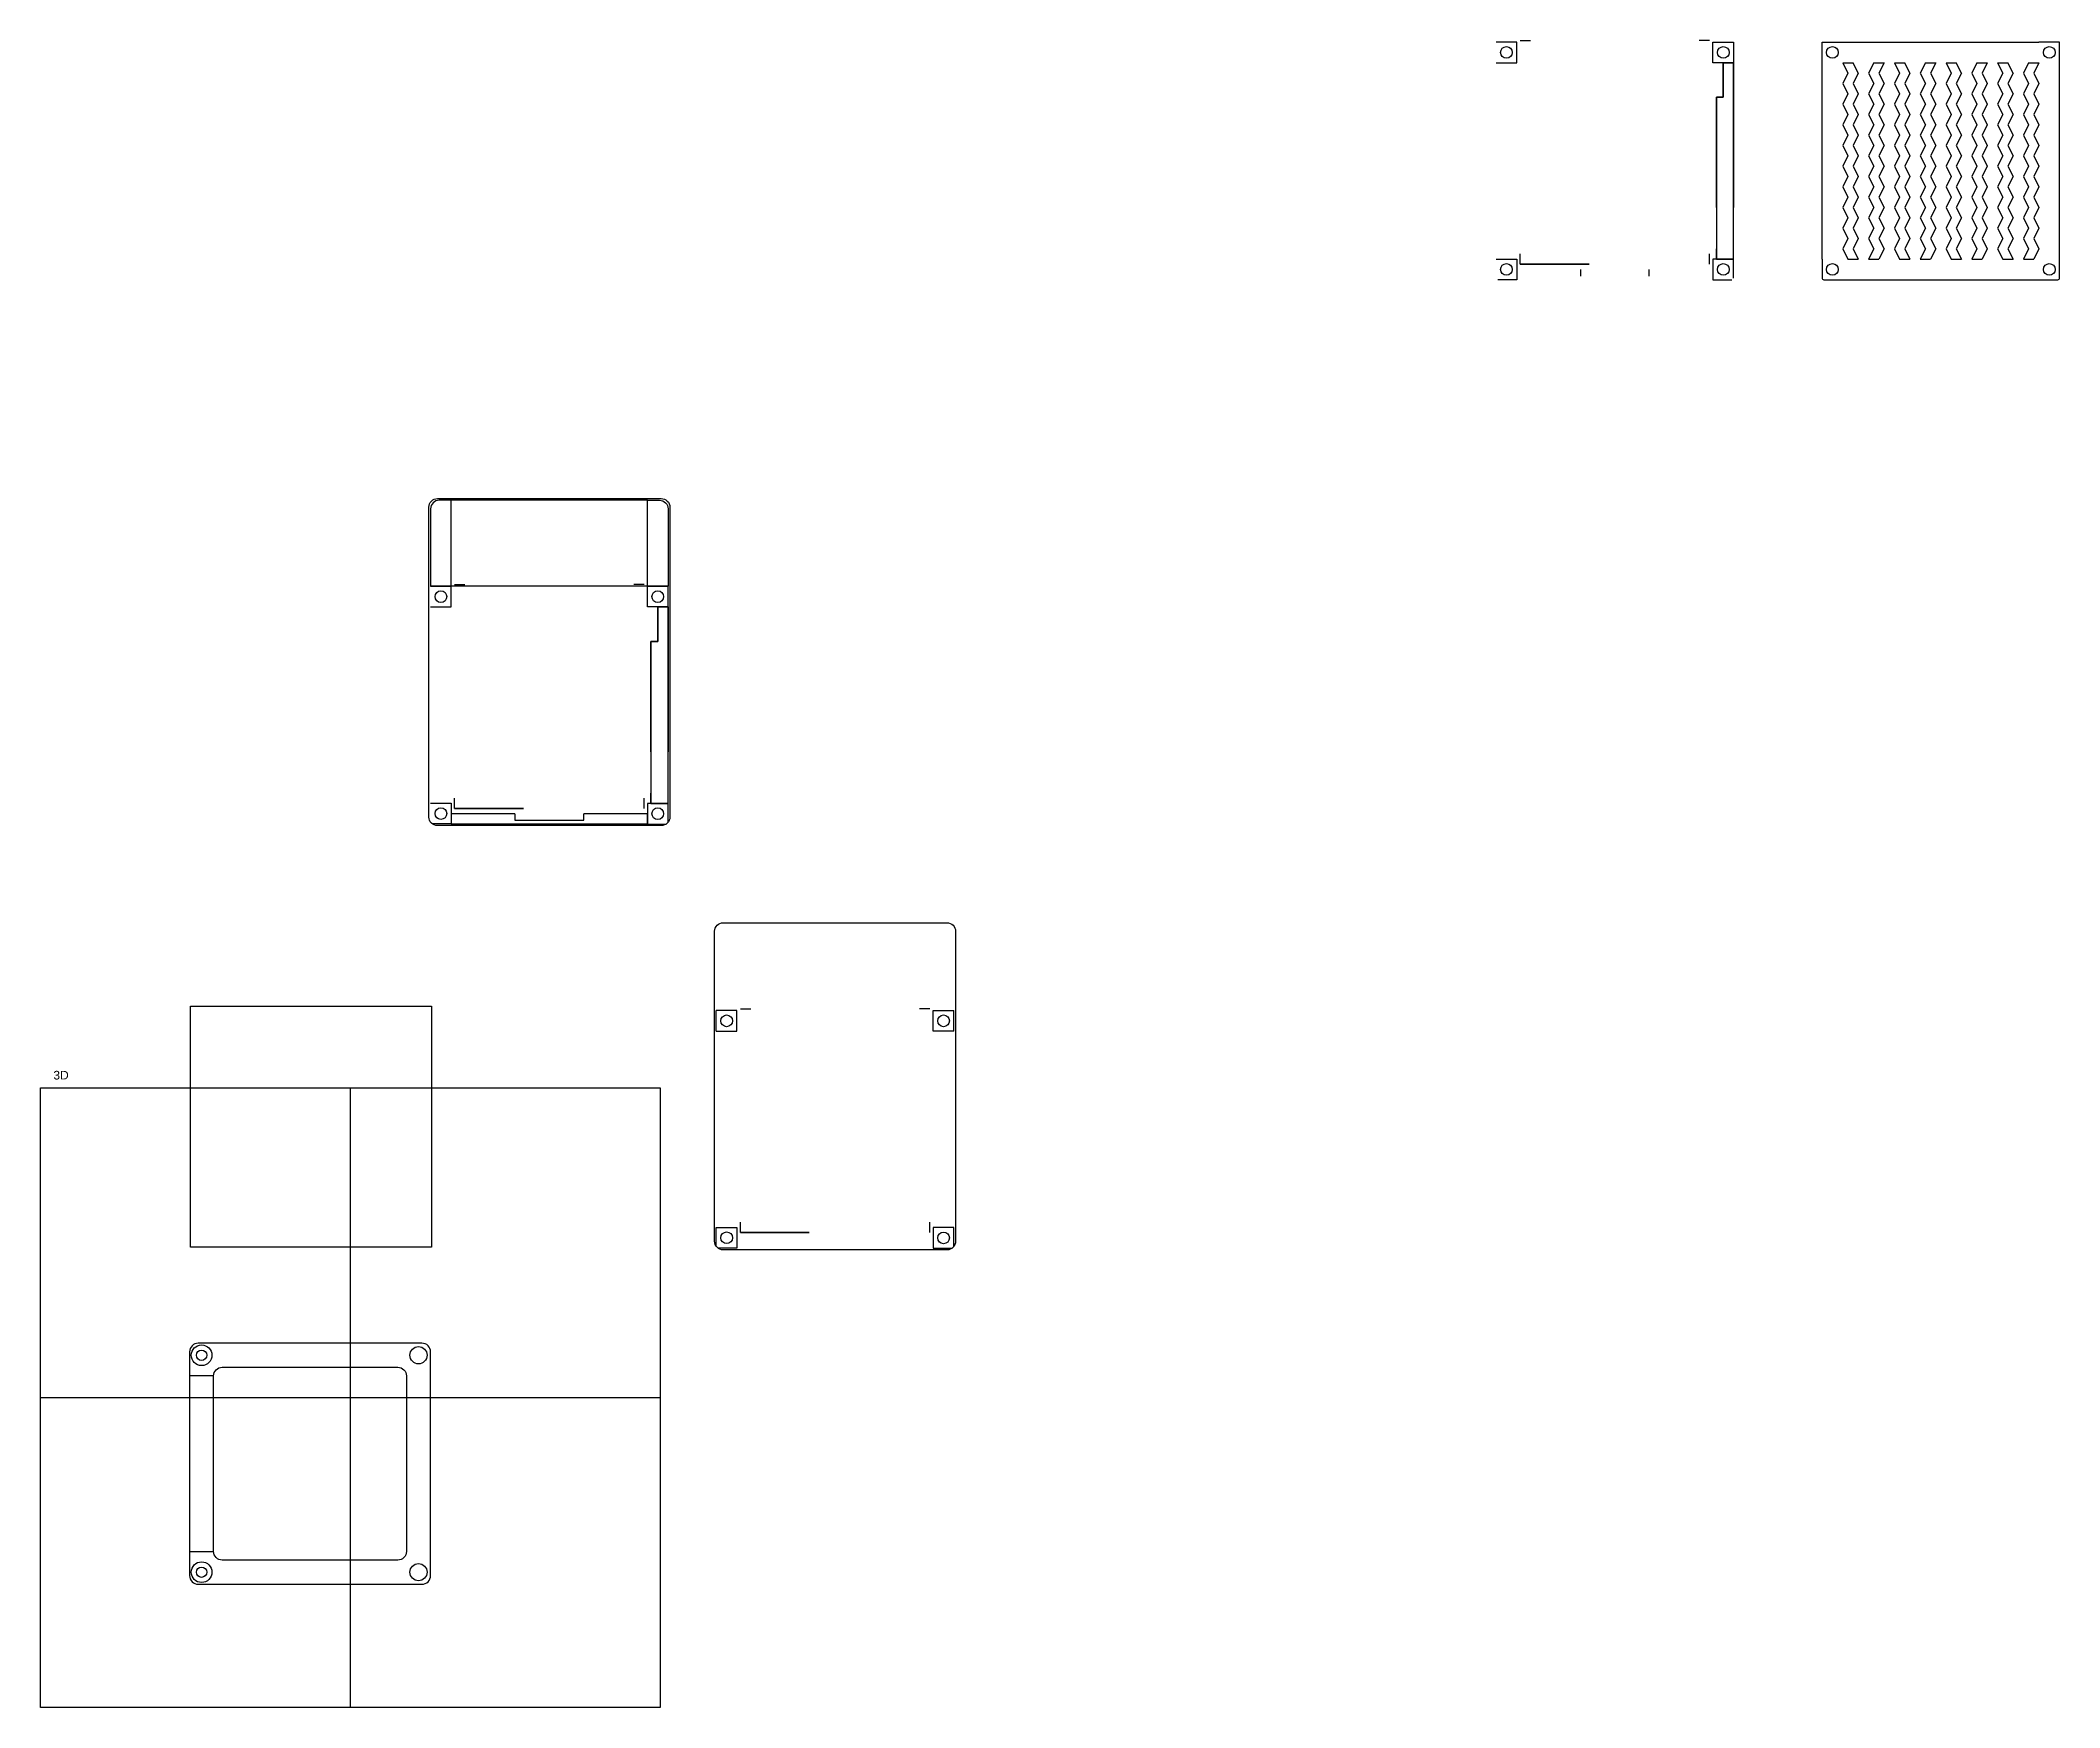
# Model space of a CAD drawing. Header units: millimetres. Extents: x 0 to 586, y 0 to 484.
import ezdxf

# ---------------------------------------------------------------- set-up
doc = ezdxf.new("R2010")
doc.units = ezdxf.units.MM
doc.layers.add('MINIbase', color=7, linetype='Continuous', true_color=0xa1e600)
doc.layers.add('Object', color=4, linetype='Continuous')
doc.styles.get("Standard").update_dxf_attribs({"font": 'arial.ttf'})

msp = doc.modelspace()

# ---------------------------------------------------------------- linework, layer by layer
for p, q in [((176.33, 350.63), (119.33, 350.63)), ((176.33, 325.63), (119.33, 325.63)), ((50.33, 96.33), (43.33, 96.33))]:
    msp.add_line(p, q)
for points in [[(182.83, 328.63), (182.83, 258.63, -0.414214), (180.33, 256.13), (115.33, 256.13, -0.414214), (112.83, 258.63), (112.83, 328.63), (112.83, 348.63, -0.414214), (115.33, 351.13), (180.07, 351.13), (180.3, 351.13, -0.417253), (182.83, 348.63)], [(119.33, 325.63), (119.33, 350.63), (115.83, 350.63, 0.414214), (113.33, 348.13), (113.33, 325.63)], [(176.33, 325.63), (176.33, 350.63), (179.83, 350.63, -0.414214), (182.33, 348.13), (182.33, 325.63)], [(45.83, 35.83), (110.83, 35.83, 0.414214), (113.33, 38.33), (113.33, 103.33, 0.414214), (110.83, 105.83), (45.83, 105.83, 0.414214), (43.33, 103.33), (43.33, 38.33, 0.414214)], [(52.83, 98.83), (103.83, 98.83, -0.414214), (106.33, 96.33), (106.33, 45.33, -0.414214), (103.83, 42.83), (52.83, 42.83, -0.414214), (50.33, 45.33), (50.33, 96.33, -0.414214)]]:
    msp.add_lwpolyline(points, format="xyb", close=True)
for points in [[(43.56, 203.71), (113.56, 203.71), (113.56, 133.71), (43.56, 133.71)], [(50.33, 96.33), (43.33, 96.33), (43.33, 45.33), (50.33, 45.33)]]:
    msp.add_lwpolyline(points, close=True)
for centre, radius in [((46.83, 102.33), 3), ((46.83, 102.33), 1.5), ((109.83, 102.33), 2.5), ((46.83, 39.33), 3), ((109.83, 39.33), 2.5), ((46.83, 39.33), 1.5)]:
    msp.add_circle(centre, radius)
at = {"layer": 'Defpoints'}
for p, q in [((517.5, 477.67), (517.5, 483.67)), ((517.5, 483.67), (523.5, 483.67)), ((523.5, 483.67), (580.5, 483.67)), ((586.5, 483.67), (580.5, 483.67)), ((586.5, 477.67), (586.5, 483.67)), ((517.5, 420.67), (517.5, 477.67)), ((523.5, 477.67), (526.5, 477.67)), ((523.5, 477.67), (525, 474.67)), ((528, 474.67), (526.5, 477.67)), ((532.5, 477.67), (531, 474.67)), ((532.5, 477.67), (535.5, 477.67)), ((535.5, 477.67), (534, 474.67)), ((538.5, 477.67), (541.5, 477.67)), ((538.5, 477.67), (540, 474.67)), ((543, 474.67), (541.5, 477.67)), ((547.5, 477.67), (546, 474.67)), ((547.5, 477.67), (550.5, 477.67)), ((550.5, 477.67), (549, 474.67)), ((553.5, 477.67), (556.5, 477.67)), ((553.5, 477.67), (555, 474.67)), ((558, 474.67), (556.5, 477.67)), ((562.5, 477.67), (561, 474.67)), ((562.5, 477.67), (565.5, 477.67)), ((565.5, 477.67), (564, 474.67)), ((568.5, 477.67), (571.5, 477.67)), ((568.5, 477.67), (570, 474.67)), ((573, 474.67), (571.5, 477.67)), ((577.5, 477.67), (576, 474.67)), ((577.5, 477.67), (580.5, 477.67)), ((580.5, 477.67), (579, 474.67)), ((525, 474.67), (523.5, 471.67)), ((523.5, 471.67), (525, 468.67)), ((528, 474.67), (526.5, 471.67)), ((526.5, 471.67), (528, 468.67)), ((531, 474.67), (532.5, 471.67)), ((532.5, 471.67), (531, 468.67)), ((534, 474.67), (535.5, 471.67)), ((535.5, 471.67), (534, 468.67)), ((540, 474.67), (538.5, 471.67)), ((538.5, 471.67), (540, 468.67)), ((543, 474.67), (541.5, 471.67)), ((541.5, 471.67), (543, 468.67)), ((546, 474.67), (547.5, 471.67)), ((547.5, 471.67), (546, 468.67)), ((549, 474.67), (550.5, 471.67)), ((550.5, 471.67), (549, 468.67)), ((555, 474.67), (553.5, 471.67)), ((553.5, 471.67), (555, 468.67)), ((558, 474.67), (556.5, 471.67)), ((556.5, 471.67), (558, 468.67)), ((561, 474.67), (562.5, 471.67)), ((562.5, 471.67), (561, 468.67)), ((564, 474.67), (565.5, 471.67)), ((565.5, 471.67), (564, 468.67)), ((570, 474.67), (568.5, 471.67)), ((568.5, 471.67), (570, 468.67)), ((573, 474.67), (571.5, 471.67)), ((571.5, 471.67), (573, 468.67)), ((576, 474.67), (577.5, 471.67)), ((577.5, 471.67), (576, 468.67)), ((579, 474.67), (580.5, 471.67)), ((580.5, 471.67), (579, 468.67)), ((525, 468.67), (523.5, 465.67)), ((523.5, 465.67), (525, 462.67)), ((528, 468.67), (526.5, 465.67)), ((526.5, 465.67), (528, 462.67)), ((531, 468.67), (532.5, 465.67)), ((532.5, 465.67), (531, 462.67)), ((534, 468.67), (535.5, 465.67)), ((535.5, 465.67), (534, 462.67)), ((540, 468.67), (538.5, 465.67)), ((538.5, 465.67), (540, 462.67)), ((543, 468.67), (541.5, 465.67)), ((541.5, 465.67), (543, 462.67)), ((546, 468.67), (547.5, 465.67)), ((547.5, 465.67), (546, 462.67)), ((549, 468.67), (550.5, 465.67)), ((550.5, 465.67), (549, 462.67)), ((555, 468.67), (553.5, 465.67)), ((553.5, 465.67), (555, 462.67)), ((558, 468.67), (556.5, 465.67)), ((556.5, 465.67), (558, 462.67)), ((561, 468.67), (562.5, 465.67)), ((562.5, 465.67), (561, 462.67)), ((564, 468.67), (565.5, 465.67)), ((565.5, 465.67), (564, 462.67)), ((570, 468.67), (568.5, 465.67)), ((568.5, 465.67), (570, 462.67)), ((573, 468.67), (571.5, 465.67)), ((571.5, 465.67), (573, 462.67)), ((576, 468.67), (577.5, 465.67)), ((577.5, 465.67), (576, 462.67)), ((579, 468.67), (580.5, 465.67)), ((580.5, 465.67), (579, 462.67)), ((525, 462.67), (523.5, 459.67)), ((523.5, 459.67), (525, 456.67)), ((528, 462.67), (526.5, 459.67)), ((526.5, 459.67), (528, 456.67)), ((531, 462.67), (532.5, 459.67)), ((532.5, 459.67), (531, 456.67)), ((534, 462.67), (535.5, 459.67)), ((535.5, 459.67), (534, 456.67)), ((540, 462.67), (538.5, 459.67)), ((538.5, 459.67), (540, 456.67)), ((543, 462.67), (541.5, 459.67)), ((541.5, 459.67), (543, 456.67)), ((546, 462.67), (547.5, 459.67)), ((547.5, 459.67), (546, 456.67)), ((549, 462.67), (550.5, 459.67)), ((550.5, 459.67), (549, 456.67)), ((555, 462.67), (553.5, 459.67)), ((553.5, 459.67), (555, 456.67)), ((558, 462.67), (556.5, 459.67)), ((556.5, 459.67), (558, 456.67)), ((561, 462.67), (562.5, 459.67)), ((562.5, 459.67), (561, 456.67)), ((564, 462.67), (565.5, 459.67)), ((565.5, 459.67), (564, 456.67)), ((570, 462.67), (568.5, 459.67)), ((568.5, 459.67), (570, 456.67)), ((573, 462.67), (571.5, 459.67)), ((571.5, 459.67), (573, 456.67)), ((576, 462.67), (577.5, 459.67)), ((577.5, 459.67), (576, 456.67)), ((579, 462.67), (580.5, 459.67)), ((580.5, 459.67), (579, 456.67)), ((525, 456.67), (523.5, 453.67)), ((523.5, 453.67), (525, 450.67)), ((528, 456.67), (526.5, 453.67)), ((526.5, 453.67), (528, 450.67)), ((531, 456.67), (532.5, 453.67)), ((532.5, 453.67), (531, 450.67)), ((534, 456.67), (535.5, 453.67)), ((535.5, 453.67), (534, 450.67)), ((540, 456.67), (538.5, 453.67)), ((538.5, 453.67), (540, 450.67)), ((543, 456.67), (541.5, 453.67)), ((541.5, 453.67), (543, 450.67)), ((546, 456.67), (547.5, 453.67)), ((547.5, 453.67), (546, 450.67)), ((549, 456.67), (550.5, 453.67)), ((550.5, 453.67), (549, 450.67)), ((555, 456.67), (553.5, 453.67)), ((553.5, 453.67), (555, 450.67)), ((558, 456.67), (556.5, 453.67)), ((556.5, 453.67), (558, 450.67)), ((561, 456.67), (562.5, 453.67)), ((562.5, 453.67), (561, 450.67)), ((564, 456.67), (565.5, 453.67)), ((565.5, 453.67), (564, 450.67)), ((570, 456.67), (568.5, 453.67)), ((568.5, 453.67), (570, 450.67)), ((573, 456.67), (571.5, 453.67)), ((571.5, 453.67), (573, 450.67)), ((576, 456.67), (577.5, 453.67)), ((577.5, 453.67), (576, 450.67)), ((579, 456.67), (580.5, 453.67)), ((580.5, 453.67), (579, 450.67)), ((525, 450.67), (523.5, 447.67)), ((523.5, 447.67), (525, 444.67)), ((528, 450.67), (526.5, 447.67)), ((526.5, 447.67), (528, 444.67)), ((531, 450.67), (532.5, 447.67)), ((532.5, 447.67), (531, 444.67)), ((534, 450.67), (535.5, 447.67)), ((535.5, 447.67), (534, 444.67)), ((540, 450.67), (538.5, 447.67)), ((538.5, 447.67), (540, 444.67)), ((543, 450.67), (541.5, 447.67)), ((541.5, 447.67), (543, 444.67)), ((546, 450.67), (547.5, 447.67)), ((547.5, 447.67), (546, 444.67)), ((549, 450.67), (550.5, 447.67)), ((550.5, 447.67), (549, 444.67)), ((555, 450.67), (553.5, 447.67)), ((553.5, 447.67), (555, 444.67)), ((558, 450.67), (556.5, 447.67)), ((556.5, 447.67), (558, 444.67)), ((561, 450.67), (562.5, 447.67)), ((562.5, 447.67), (561, 444.67)), ((564, 450.67), (565.5, 447.67)), ((565.5, 447.67), (564, 444.67)), ((570, 450.67), (568.5, 447.67)), ((568.5, 447.67), (570, 444.67)), ((573, 450.67), (571.5, 447.67)), ((571.5, 447.67), (573, 444.67)), ((576, 450.67), (577.5, 447.67)), ((577.5, 447.67), (576, 444.67)), ((579, 450.67), (580.5, 447.67)), ((580.5, 447.67), (579, 444.67)), ((525, 444.67), (523.5, 441.67)), ((523.5, 441.67), (525, 438.67)), ((528, 444.67), (526.5, 441.67)), ((526.5, 441.67), (528, 438.67)), ((531, 444.67), (532.5, 441.67)), ((532.5, 441.67), (531, 438.67)), ((534, 444.67), (535.5, 441.67)), ((535.5, 441.67), (534, 438.67)), ((540, 444.67), (538.5, 441.67)), ((538.5, 441.67), (540, 438.67)), ((543, 444.67), (541.5, 441.67)), ((541.5, 441.67), (543, 438.67)), ((546, 444.67), (547.5, 441.67)), ((547.5, 441.67), (546, 438.67)), ((549, 444.67), (550.5, 441.67)), ((550.5, 441.67), (549, 438.67)), ((555, 444.67), (553.5, 441.67)), ((553.5, 441.67), (555, 438.67)), ((558, 444.67), (556.5, 441.67)), ((556.5, 441.67), (558, 438.67)), ((561, 444.67), (562.5, 441.67)), ((562.5, 441.67), (561, 438.67)), ((564, 444.67), (565.5, 441.67)), ((565.5, 441.67), (564, 438.67)), ((570, 444.67), (568.5, 441.67)), ((568.5, 441.67), (570, 438.67)), ((573, 444.67), (571.5, 441.67)), ((571.5, 441.67), (573, 438.67)), ((576, 444.67), (577.5, 441.67)), ((577.5, 441.67), (576, 438.67)), ((579, 444.67), (580.5, 441.67)), ((580.5, 441.67), (579, 438.67)), ((525, 438.67), (523.5, 435.67)), ((523.5, 435.67), (525, 432.67)), ((528, 438.67), (526.5, 435.67)), ((526.5, 435.67), (528, 432.67)), ((531, 438.67), (532.5, 435.67)), ((532.5, 435.67), (531, 432.67)), ((534, 438.67), (535.5, 435.67)), ((535.5, 435.67), (534, 432.67)), ((540, 438.67), (538.5, 435.67)), ((538.5, 435.67), (540, 432.67)), ((543, 438.67), (541.5, 435.67)), ((541.5, 435.67), (543, 432.67)), ((546, 438.67), (547.5, 435.67)), ((547.5, 435.67), (546, 432.67)), ((549, 438.67), (550.5, 435.67)), ((550.5, 435.67), (549, 432.67)), ((555, 438.67), (553.5, 435.67)), ((553.5, 435.67), (555, 432.67)), ((558, 438.67), (556.5, 435.67)), ((556.5, 435.67), (558, 432.67)), ((561, 438.67), (562.5, 435.67)), ((562.5, 435.67), (561, 432.67)), ((564, 438.67), (565.5, 435.67)), ((565.5, 435.67), (564, 432.67)), ((570, 438.67), (568.5, 435.67)), ((568.5, 435.67), (570, 432.67)), ((573, 438.67), (571.5, 435.67)), ((571.5, 435.67), (573, 432.67)), ((576, 438.67), (577.5, 435.67)), ((577.5, 435.67), (576, 432.67)), ((579, 438.67), (580.5, 435.67)), ((580.5, 435.67), (579, 432.67)), ((525, 432.67), (523.5, 429.67)), ((523.5, 429.67), (525, 426.67)), ((528, 432.67), (526.5, 429.67)), ((526.5, 429.67), (528, 426.67)), ((531, 432.67), (532.5, 429.67)), ((532.5, 429.67), (531, 426.67)), ((534, 432.67), (535.5, 429.67)), ((535.5, 429.67), (534, 426.67)), ((540, 432.67), (538.5, 429.67)), ((538.5, 429.67), (540, 426.67)), ((543, 432.67), (541.5, 429.67)), ((541.5, 429.67), (543, 426.67)), ((546, 432.67), (547.5, 429.67)), ((547.5, 429.67), (546, 426.67)), ((549, 432.67), (550.5, 429.67)), ((550.5, 429.67), (549, 426.67)), ((555, 432.67), (553.5, 429.67)), ((553.5, 429.67), (555, 426.67)), ((558, 432.67), (556.5, 429.67)), ((556.5, 429.67), (558, 426.67)), ((561, 432.67), (562.5, 429.67)), ((562.5, 429.67), (561, 426.67)), ((564, 432.67), (565.5, 429.67)), ((565.5, 429.67), (564, 426.67)), ((570, 432.67), (568.5, 429.67)), ((568.5, 429.67), (570, 426.67)), ((573, 432.67), (571.5, 429.67)), ((571.5, 429.67), (573, 426.67)), ((576, 432.67), (577.5, 429.67)), ((577.5, 429.67), (576, 426.67)), ((579, 432.67), (580.5, 429.67)), ((580.5, 429.67), (579, 426.67)), ((525, 426.67), (523.5, 423.67)), ((523.5, 423.67), (525, 420.67)), ((528, 426.67), (526.5, 423.67)), ((526.5, 423.67), (528, 420.67)), ((531, 426.67), (532.5, 423.67)), ((532.5, 423.67), (531, 420.67)), ((534, 426.67), (535.5, 423.67)), ((535.5, 423.67), (534, 420.67)), ((540, 426.67), (538.5, 423.67)), ((538.5, 423.67), (540, 420.67)), ((543, 426.67), (541.5, 423.67)), ((541.5, 423.67), (543, 420.67)), ((546, 426.67), (547.5, 423.67)), ((547.5, 423.67), (546, 420.67)), ((549, 426.67), (550.5, 423.67)), ((550.5, 423.67), (549, 420.67)), ((555, 426.67), (553.5, 423.67)), ((553.5, 423.67), (555, 420.67)), ((558, 426.67), (556.5, 423.67)), ((556.5, 423.67), (558, 420.67)), ((561, 426.67), (562.5, 423.67)), ((562.5, 423.67), (561, 420.67)), ((564, 426.67), (565.5, 423.67)), ((565.5, 423.67), (564, 420.67)), ((570, 426.67), (568.5, 423.67)), ((568.5, 423.67), (570, 420.67)), ((573, 426.67), (571.5, 423.67)), ((571.5, 423.67), (573, 420.67)), ((576, 426.67), (577.5, 423.67)), ((577.5, 423.67), (576, 420.67)), ((579, 426.67), (580.5, 423.67)), ((580.5, 423.67), (579, 420.67)), ((525, 420.67), (528, 420.67)), ((531, 420.67), (534, 420.67)), ((540, 420.67), (543, 420.67)), ((546, 420.67), (549, 420.67)), ((555, 420.67), (558, 420.67)), ((561, 420.67), (564, 420.67)), ((570, 420.67), (573, 420.67)), ((576, 420.67), (579, 420.67))]:
    msp.add_line(p, q, dxfattribs=at)
msp.add_lwpolyline([(517.5, 420.67), (517.5, 415.17, 0.414214), (518, 414.67), (586, 414.67, 0.414214), (586.5, 415.17), (586.5, 483.67)], format="xyb", dxfattribs=at)
for centre in [(520.5, 480.67), (583.5, 480.67), (520.5, 417.67), (583.5, 417.67)]:
    msp.add_circle(centre, 1.7, dxfattribs=at)
at = {"layer": 'MINIbase'}
for p, q in [((90, 180), (90, 0)), ((180, 90), (0, 90))]:
    msp.add_line(p, q, dxfattribs=at)
msp.add_lwpolyline([(0, 180), (180, 180), (180, 0), (0, 0)], close=True, dxfattribs=at)
at = {"layer": 'Object'}
for p, q in [((428.82, 483.67), (422.82, 483.67)), ((428.82, 477.67), (428.82, 483.67)), ((429.82, 484.17), (432.82, 484.17)), ((429.82, 484.17), (432.82, 484.17)), ((484.82, 484.17), (481.82, 484.17)), ((422.82, 477.67), (428.82, 477.67)), ((429.82, 419.17), (429.82, 422.17)), ((447.32, 417.65), (447.32, 415.75)), ((467.32, 415.75), (467.32, 417.65)), ((484.82, 419.17), (484.82, 422.17)), ((119.33, 325.63), (113.33, 325.63)), ((119.33, 319.63), (119.33, 325.63)), ((120.33, 326.13), (123.33, 326.13)), ((120.33, 326.13), (123.33, 326.13)), ((175.33, 326.13), (172.33, 326.13)), ((113.33, 319.63), (119.33, 319.63)), ((120.33, 261.13), (120.33, 264.13)), ((175.33, 261.13), (175.33, 264.13)), ((177.33, 262.6), (177.33, 265.6)), ((177.33, 265.6), (177.33, 262.6)), ((113.33, 262.63), (119.33, 262.63)), ((119.33, 262.63), (119.33, 259.63)), ((119.33, 259.63), (119.33, 256.63)), ((137.83, 259.6), (137.83, 257.7)), ((157.83, 257.7), (157.83, 259.6)), ((182.33, 262.6), (176.33, 262.6)), ((176.33, 262.6), (176.33, 256.6)), ((182.33, 259.6), (182.33, 262.6)), ((182.33, 257.13), (182.33, 259.6)), ((119.33, 256.63), (113.83, 256.63)), ((137.83, 257.7), (157.83, 257.7)), ((176.33, 256.6), (181.79, 256.6)), ((202.33, 202.44), (196.33, 202.44)), ((196.33, 196.44), (196.33, 202.44)), ((202.33, 196.44), (202.33, 202.44)), ((203.33, 202.94), (206.33, 202.94)), ((203.33, 202.94), (206.33, 202.94)), ((258.33, 202.94), (255.33, 202.94)), ((196.33, 196.44), (202.33, 196.44)), ((203.33, 137.94), (203.33, 140.94)), ((258.33, 137.94), (258.33, 140.94)), ((196.33, 133.94), (196.33, 139.44)), ((196.33, 139.44), (202.33, 139.44)), ((202.33, 139.44), (202.33, 136.44)), ((202.33, 136.44), (202.33, 133.44)), ((265.33, 139.41), (259.33, 139.41)), ((259.33, 139.41), (259.33, 133.41)), ((265.33, 136.41), (265.33, 139.41)), ((265.33, 133.94), (265.33, 136.41)), ((202.33, 133.44), (196.83, 133.44)), ((259.33, 133.41), (264.8, 133.41))]:
    msp.add_line(p, q, dxfattribs=at)
at = {"layer": 'Object', "extrusion": (0, -1, 0)}
for p, q in [((182.33, 319.63), (182.33, 325.63)), ((265.33, 196.44), (265.33, 202.44))]:
    msp.add_line(p, q, dxfattribs=at)
at = {"layer": 'Object'}
for points in [[(486.82, 435.65), (486.82, 467.67), (486.82, 420.65), (491.82, 420.65), (491.82, 477.67), (488.82, 477.67), (491.82, 477.67), (491.82, 435.65)], [(486.82, 420.65), (486.82, 423.65), (486.82, 420.65), (491.82, 420.65), (491.82, 423.65)], [(422.82, 420.67), (428.82, 420.67), (428.82, 417.67), (428.82, 414.67), (423.32, 414.67)], [(491.82, 415.17), (491.82, 417.65), (491.82, 420.65), (485.82, 420.65), (485.82, 414.65), (491.28, 414.65)], [(177.33, 277.6), (177.33, 309.63), (177.33, 262.6), (182.33, 262.6), (182.33, 319.63), (179.33, 319.63), (182.33, 319.63), (182.33, 277.6)], [(177.33, 262.6), (182.33, 262.6), (182.33, 265.6)], [(137.83, 259.6), (119.33, 259.6), (119.33, 256.63), (176.33, 256.63), (176.33, 259.6), (157.83, 259.6)]]:
    msp.add_lwpolyline(points, dxfattribs=at)
for points in [[(488.82, 467.67), (488.82, 477.67), (488.82, 467.67), (486.82, 467.67)], [(429.82, 419.17), (449.82, 419.17), (449.82, 419.17), (429.82, 419.17)], [(179.33, 309.63), (179.33, 319.63), (179.33, 309.63), (177.33, 309.63)], [(120.33, 261.13), (140.33, 261.13), (140.33, 261.13), (120.33, 261.13)], [(203.33, 137.94), (223.33, 137.94), (223.33, 137.94), (203.33, 137.94)]]:
    msp.add_lwpolyline(points, close=True, dxfattribs=at)
msp.add_lwpolyline([(265.83, 205.44), (265.83, 135.44, -0.414214), (263.33, 132.94), (198.33, 132.94, -0.414214), (195.83, 135.44), (195.83, 205.44), (195.83, 225.44, -0.414214), (198.33, 227.94), (263.08, 227.94), (263.31, 227.94, -0.417253), (265.83, 225.44)], format="xyb", close=True, dxfattribs=at)
msp.add_polyline3d([(491.82, 483.67, 0), (491.82, 477.67, 0), (485.82, 477.67, 0), (485.82, 483.67, 0)], close=True, dxfattribs=at)
for points in [[(182.33, 319.63, 0), (176.33, 319.63, 0), (176.33, 325.63, 0), (182.33, 325.63, 0)], [(265.33, 196.44, 0), (259.33, 196.44, 0), (259.33, 202.44, 0), (265.33, 202.44, 0)]]:
    msp.add_polyline3d(points, dxfattribs=at)
for centre in [(425.82, 480.67), (488.82, 480.67), (425.82, 417.67), (488.82, 417.65), (116.33, 322.63), (179.33, 322.63), (116.33, 259.63), (179.33, 259.6), (199.33, 199.44), (262.33, 199.44), (199.33, 136.44), (262.33, 136.41)]:
    msp.add_circle(centre, 1.7, dxfattribs=at)

# ---------------------------------------------------------------- texts
at = {"layer": 'MINIbase', "insert": (3.77, 184.91), "char_height": 2.5, "attachment_point": 1}
msp.add_mtext_dynamic_manual_height_columns('3D', width=53.5988, gutter_width=12.5, heights=[0], dxfattribs=at)

doc.saveas('drawing.dxf')
